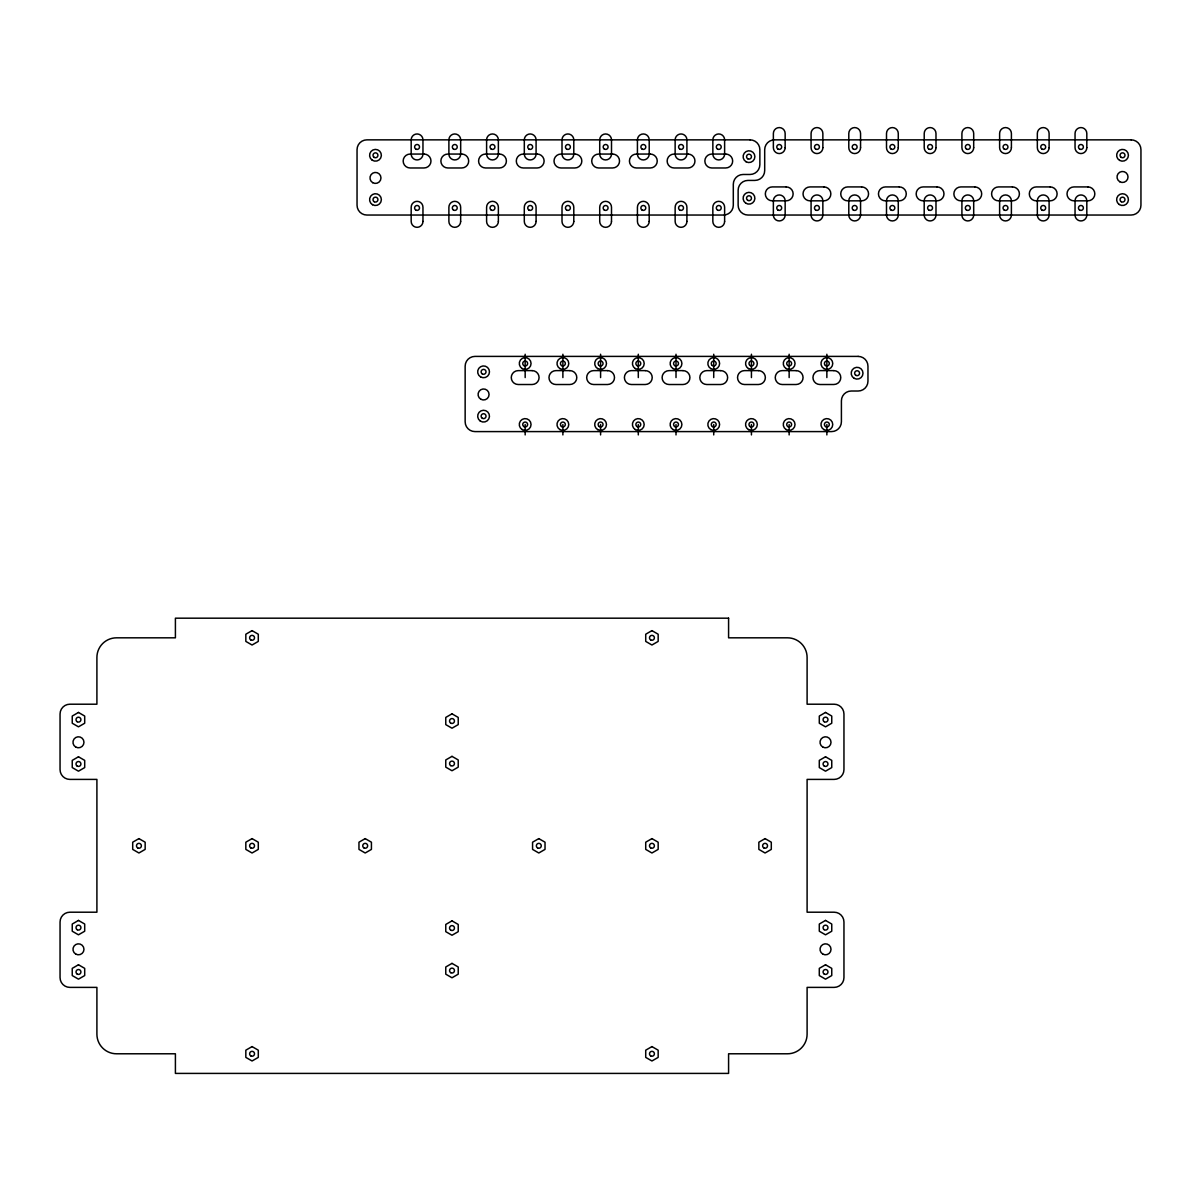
<?xml version="1.0" encoding="UTF-8"?>
<svg xmlns="http://www.w3.org/2000/svg" width="1201" height="1201" viewBox="0 0 1201 1201"><rect width="100%" height="100%" fill="white"/><g stroke="black" fill="none" stroke-linecap="round" stroke-linejoin="round"><path stroke-width="1.5" d="M826.858 354.25L826.858 377.564M826.858 424.493L826.858 434.912M789.147 354.25L789.147 377.564M789.147 424.493L789.147 434.912M751.436 354.25L751.436 377.564M751.436 424.493L751.436 434.912M713.724 354.25L713.724 377.564M713.724 424.493L713.724 434.912M676.013 354.25L676.013 377.564M676.013 424.493L676.013 434.912M638.301 354.25L638.301 377.564M638.301 424.493L638.301 434.912M600.59 354.25L600.59 377.564M600.59 424.493L600.59 434.912M562.879 354.25L562.879 377.564M562.879 424.493L562.879 434.912M525.167 354.25L525.167 377.564M525.167 424.493L525.167 434.912M78.47 712.448L72.24 716.051L72.24 723.242L78.47 726.83L84.701 723.242L84.701 716.051L78.47 712.448M252.06 630.63L245.83 634.218L245.83 641.409L252.06 645.012L258.29 641.409L258.29 634.218L252.06 630.63M78.47 756.78L72.24 760.383L72.24 767.574L78.47 771.177L84.701 767.574L84.701 760.383L78.47 756.78M138.926 838.613L132.695 842.201L132.695 849.392L138.926 852.995L145.156 849.392L145.156 842.201L138.926 838.613M78.47 920.431L72.24 924.034L72.24 931.225L78.47 934.813L84.701 931.225L84.701 924.034L78.47 920.431M451.996 713.829L445.766 717.432L445.766 724.623L451.996 728.211L458.227 724.623L458.227 717.432L451.996 713.829M252.06 838.613L245.83 842.201L245.83 849.392L252.06 852.995L258.29 849.392L258.29 842.201L252.06 838.613M651.933 630.63L645.718 634.218L645.718 641.409L651.933 645.012L658.163 641.409L658.163 634.218L651.933 630.63M78.47 964.763L72.24 968.366L72.24 975.557L78.47 979.16L84.701 975.557L84.701 968.366L78.47 964.763M451.996 756.36L445.766 759.948L445.766 767.139L451.996 770.742L458.227 767.139L458.227 759.948L451.996 756.36M365.194 838.613L358.964 842.201L358.964 849.392L365.194 852.995L371.424 849.392L371.424 842.201L365.194 838.613M538.799 838.613L532.568 842.201L532.568 849.392L538.799 852.995L545.029 849.392L545.029 842.201L538.799 838.613M451.996 920.867L445.766 924.455L445.766 931.661L451.996 935.249L458.227 931.661L458.227 924.455L451.996 920.867M825.522 712.448L819.292 716.051L819.292 723.242L825.522 726.83L831.753 723.242L831.753 716.051L825.522 712.448M252.06 1046.596L245.83 1050.184L245.83 1057.39L252.06 1060.978L258.29 1057.39L258.29 1050.184L252.06 1046.596M651.933 838.613L645.718 842.201L645.718 849.392L651.933 852.995L658.163 849.392L658.163 842.201L651.933 838.613M451.996 963.382L445.766 966.985L445.766 974.176L451.996 977.779L458.227 974.176L458.227 966.985L451.996 963.382M825.522 756.78L819.292 760.383L819.292 767.574L825.522 771.177L831.753 767.574L831.753 760.383L825.522 756.78M765.067 838.613L758.852 842.201L758.852 849.392L765.067 852.995L771.297 849.392L771.297 842.201L765.067 838.613M825.522 920.431L819.292 924.034L819.292 931.225L825.522 934.813L831.753 931.225L831.753 924.034L825.522 920.431M651.933 1046.596L645.718 1050.184L645.718 1057.39L651.933 1060.978L658.163 1057.39L658.163 1050.184L651.933 1046.596M825.522 964.763L819.292 968.366L819.292 975.557L825.522 979.16L831.753 975.557L831.753 968.366L825.522 964.763M750.04 139.856L366.86 139.856A9.818 9.818 0 0 0 357.042 149.66L357.042 205.236A9.818 9.818 0 0 0 366.86 215.039L723.482 215.039A9.818 9.818 0 0 0 733.301 205.236L733.301 184.293A9.818 9.818 0 0 1 743.119 174.475L750.04 174.475A9.818 9.818 0 0 0 759.858 164.657L759.858 149.66A9.818 9.818 0 0 0 750.04 139.856M1131.132 139.856L774.51 139.856A9.818 9.818 0 0 0 764.692 149.66L764.692 170.617A9.818 9.818 0 0 1 754.889 180.42L747.953 180.42A9.818 9.818 0 0 0 738.135 190.238L738.135 205.236A9.818 9.818 0 0 0 747.953 215.039L1131.132 215.039A9.818 9.818 0 0 0 1140.95 205.236L1140.95 149.66A9.818 9.818 0 0 0 1131.132 139.856M424.028 154.058L410.111 154.058A6.951 6.951 0 0 0 403.161 161.009A6.951 6.951 0 0 0 410.111 167.975L424.028 167.975A6.951 6.951 0 0 0 430.979 161.009A6.951 6.951 0 0 0 424.028 154.058M461.739 154.058L447.823 154.058A6.951 6.951 0 0 0 440.872 161.009A6.951 6.951 0 0 0 447.823 167.975L461.739 167.975A6.951 6.951 0 0 0 468.69 161.009A6.951 6.951 0 0 0 461.739 154.058M499.451 154.058L485.534 154.058A6.951 6.951 0 0 0 478.583 161.009A6.951 6.951 0 0 0 485.534 167.975L499.451 167.975A6.951 6.951 0 0 0 506.402 161.009A6.951 6.951 0 0 0 499.451 154.058M537.162 154.058L523.246 154.058A6.951 6.951 0 0 0 516.295 161.009A6.951 6.951 0 0 0 523.246 167.975L537.162 167.975A6.951 6.951 0 0 0 544.113 161.009A6.951 6.951 0 0 0 537.162 154.058M574.874 154.058L560.957 154.058A6.951 6.951 0 0 0 554.006 161.009A6.951 6.951 0 0 0 560.957 167.975L574.874 167.975A6.951 6.951 0 0 0 581.824 161.009A6.951 6.951 0 0 0 574.874 154.058M612.585 154.058L598.668 154.058A6.951 6.951 0 0 0 591.718 161.009A6.951 6.951 0 0 0 598.668 167.975L612.585 167.975A6.951 6.951 0 0 0 619.536 161.009A6.951 6.951 0 0 0 612.585 154.058M650.296 154.058L636.38 154.058A6.951 6.951 0 0 0 629.429 161.009A6.951 6.951 0 0 0 636.38 167.975L650.296 167.975A6.951 6.951 0 0 0 657.247 161.009A6.951 6.951 0 0 0 650.296 154.058M688.008 154.058L674.091 154.058A6.951 6.951 0 0 0 667.14 161.009A6.951 6.951 0 0 0 674.091 167.975L688.008 167.975A6.951 6.951 0 0 0 694.959 161.009A6.951 6.951 0 0 0 688.008 154.058M725.719 154.058L711.803 154.058A6.951 6.951 0 0 0 704.852 161.009A6.951 6.951 0 0 0 711.803 167.975L725.719 167.975A6.951 6.951 0 0 0 732.67 161.009A6.951 6.951 0 0 0 725.719 154.058M786.19 186.921L772.273 186.921A6.951 6.951 0 0 0 765.322 193.886A6.951 6.951 0 0 0 772.273 200.837L786.19 200.837A6.951 6.951 0 0 0 793.14 193.886A6.951 6.951 0 0 0 786.19 186.921M823.901 186.921L809.984 186.921A6.951 6.951 0 0 0 803.034 193.886A6.951 6.951 0 0 0 809.984 200.837L823.901 200.837A6.951 6.951 0 0 0 830.852 193.886A6.951 6.951 0 0 0 823.901 186.921M861.612 186.921L847.696 186.921A6.951 6.951 0 0 0 840.745 193.886A6.951 6.951 0 0 0 847.696 200.837L861.612 200.837A6.951 6.951 0 0 0 868.563 193.886A6.951 6.951 0 0 0 861.612 186.921M899.324 186.921L885.422 186.921A6.951 6.951 0 0 0 878.456 193.886A6.951 6.951 0 0 0 885.422 200.837L899.324 200.837A6.951 6.951 0 0 0 906.275 193.886A6.951 6.951 0 0 0 899.324 186.921M937.035 186.921L923.134 186.921A6.951 6.951 0 0 0 916.168 193.886A6.951 6.951 0 0 0 923.134 200.837L937.035 200.837A6.951 6.951 0 0 0 943.986 193.886A6.951 6.951 0 0 0 937.035 186.921M974.747 186.921L960.845 186.921A6.951 6.951 0 0 0 953.879 193.886A6.951 6.951 0 0 0 960.845 200.837L974.747 200.837A6.951 6.951 0 0 0 981.697 193.886A6.951 6.951 0 0 0 974.747 186.921M1012.458 186.921L998.556 186.921A6.951 6.951 0 0 0 991.591 193.886A6.951 6.951 0 0 0 998.556 200.837L1012.458 200.837A6.951 6.951 0 0 0 1019.409 193.886A6.951 6.951 0 0 0 1012.458 186.921M1050.169 186.921L1036.268 186.921A6.951 6.951 0 0 0 1029.302 193.886A6.951 6.951 0 0 0 1036.268 200.837L1050.169 200.837A6.951 6.951 0 0 0 1057.12 193.886A6.951 6.951 0 0 0 1050.169 186.921M1087.881 186.921L1073.979 186.921A6.951 6.951 0 0 0 1067.013 193.886A6.951 6.951 0 0 0 1073.979 200.837L1087.881 200.837A6.951 6.951 0 0 0 1094.832 193.886A6.951 6.951 0 0 0 1087.881 186.921M858.145 356.397L474.965 356.397A9.818 9.818 0 0 0 465.147 366.215L465.147 421.776A9.818 9.818 0 0 0 474.965 431.594L831.587 431.594A9.818 9.818 0 0 0 841.406 421.776L841.406 400.834A9.818 9.818 0 0 1 851.209 391.016L858.145 391.016A9.818 9.818 0 0 0 867.963 381.212L867.963 366.215A9.818 9.818 0 0 0 858.145 356.397M532.133 370.614L518.216 370.614A6.951 6.951 0 0 0 511.266 377.564A6.951 6.951 0 0 0 518.216 384.515L532.133 384.515A6.951 6.951 0 0 0 539.084 377.564A6.951 6.951 0 0 0 532.133 370.614M569.844 370.614L555.928 370.614A6.951 6.951 0 0 0 548.977 377.564A6.951 6.951 0 0 0 555.928 384.515L569.844 384.515A6.951 6.951 0 0 0 576.795 377.564A6.951 6.951 0 0 0 569.844 370.614M607.556 370.614L593.639 370.614A6.951 6.951 0 0 0 586.688 377.564A6.951 6.951 0 0 0 593.639 384.515L607.556 384.515A6.951 6.951 0 0 0 614.507 377.564A6.951 6.951 0 0 0 607.556 370.614M645.267 370.614L631.351 370.614A6.951 6.951 0 0 0 624.4 377.564A6.951 6.951 0 0 0 631.351 384.515L645.267 384.515A6.951 6.951 0 0 0 652.218 377.564A6.951 6.951 0 0 0 645.267 370.614M682.979 370.614L669.062 370.614A6.951 6.951 0 0 0 662.111 377.564A6.951 6.951 0 0 0 669.062 384.515L682.979 384.515A6.951 6.951 0 0 0 689.929 377.564A6.951 6.951 0 0 0 682.979 370.614M720.69 370.614L706.773 370.614A6.951 6.951 0 0 0 699.823 377.564A6.951 6.951 0 0 0 706.773 384.515L720.69 384.515A6.951 6.951 0 0 0 727.641 377.564A6.951 6.951 0 0 0 720.69 370.614M758.401 370.614L744.485 370.614A6.951 6.951 0 0 0 737.534 377.564A6.951 6.951 0 0 0 744.485 384.515L758.401 384.515A6.951 6.951 0 0 0 765.352 377.564A6.951 6.951 0 0 0 758.401 370.614M796.113 370.614L782.196 370.614A6.951 6.951 0 0 0 775.245 377.564A6.951 6.951 0 0 0 782.196 384.515L796.113 384.515A6.951 6.951 0 0 0 803.064 377.564A6.951 6.951 0 0 0 796.113 370.614M833.824 370.614L819.908 370.614A6.951 6.951 0 0 0 812.957 377.564A6.951 6.951 0 0 0 819.908 384.515L833.824 384.515A6.951 6.951 0 0 0 840.775 377.564A6.951 6.951 0 0 0 833.824 370.614M728.587 618.185L175.406 618.185L175.406 637.821L116.527 637.821A19.621 19.621 0 0 0 96.906 657.442L96.906 704.206L69.868 704.206A9.818 9.818 0 0 0 60.05 714.025L60.05 769.601A9.818 9.818 0 0 0 69.868 779.404L96.906 779.404L96.906 912.205L69.868 912.205A9.818 9.818 0 0 0 60.05 922.008L60.05 977.584A9.818 9.818 0 0 0 69.868 987.387L96.906 987.387L96.906 1034.166A19.621 19.621 0 0 0 116.527 1053.787L175.406 1053.787L175.406 1073.409L728.587 1073.409L728.587 1053.787L787.481 1053.787A19.621 19.621 0 0 0 807.102 1034.166L807.102 987.387L834.14 987.387A9.818 9.818 0 0 0 843.958 977.584L843.958 922.008A9.818 9.818 0 0 0 834.14 912.205L807.102 912.205L807.102 779.404L834.14 779.404A9.818 9.818 0 0 0 843.958 769.601L843.958 714.025A9.818 9.818 0 0 0 834.14 704.206L807.102 704.206L807.102 657.442A19.621 19.621 0 0 0 787.481 637.821L728.587 637.821L728.587 618.185M1086.815 147.678L1086.815 133.476A5.885 5.885 0 0 0 1080.93 127.576A5.885 5.885 0 0 0 1075.045 133.476L1075.045 147.678A5.885 5.885 0 0 0 1080.93 153.563A5.885 5.885 0 0 0 1086.815 147.678M1086.815 215.039L1086.815 200.837A5.885 5.885 0 0 0 1080.93 194.952A5.885 5.885 0 0 0 1075.045 200.837L1075.045 215.039A5.885 5.885 0 0 0 1080.93 220.939A5.885 5.885 0 0 0 1086.815 215.039M1049.104 147.678L1049.104 133.476A5.885 5.885 0 0 0 1043.219 127.576A5.885 5.885 0 0 0 1037.334 133.476L1037.334 147.678A5.885 5.885 0 0 0 1043.219 153.563A5.885 5.885 0 0 0 1049.104 147.678M1049.104 215.039L1049.104 200.837A5.885 5.885 0 0 0 1043.219 194.952A5.885 5.885 0 0 0 1037.334 200.837L1037.334 215.039A5.885 5.885 0 0 0 1043.219 220.939A5.885 5.885 0 0 0 1049.104 215.039M1011.407 147.678L1011.407 133.476A5.885 5.885 0 0 0 1005.507 127.576A5.885 5.885 0 0 0 999.622 133.476L999.622 147.678A5.885 5.885 0 0 0 1005.507 153.563A5.885 5.885 0 0 0 1011.407 147.678M1011.392 215.039L1011.392 200.837A5.885 5.885 0 0 0 1005.507 194.952A5.885 5.885 0 0 0 999.622 200.837L999.622 215.039A5.885 5.885 0 0 0 1005.507 220.939A5.885 5.885 0 0 0 1011.392 215.039M973.696 147.678L973.696 133.476A5.885 5.885 0 0 0 967.811 127.576A5.885 5.885 0 0 0 961.911 133.476L961.911 147.678A5.885 5.885 0 0 0 967.811 153.563A5.885 5.885 0 0 0 973.696 147.678M973.696 215.039L973.696 200.837A5.885 5.885 0 0 0 967.796 194.952A5.885 5.885 0 0 0 961.911 200.837L961.911 215.039A5.885 5.885 0 0 0 967.796 220.939A5.885 5.885 0 0 0 973.696 215.039M935.984 147.678L935.984 133.476A5.885 5.885 0 0 0 930.099 127.576A5.885 5.885 0 0 0 924.215 133.476L924.215 147.678A5.885 5.885 0 0 0 930.099 153.563A5.885 5.885 0 0 0 935.984 147.678M935.984 215.039L935.984 200.837A5.885 5.885 0 0 0 930.099 194.952A5.885 5.885 0 0 0 924.2 200.837L924.2 215.039A5.885 5.885 0 0 0 930.099 220.939A5.885 5.885 0 0 0 935.984 215.039M898.273 147.678L898.273 133.476A5.885 5.885 0 0 0 892.388 127.576A5.885 5.885 0 0 0 886.503 133.476L886.503 147.678A5.885 5.885 0 0 0 892.388 153.563A5.885 5.885 0 0 0 898.273 147.678M898.273 215.039L898.273 200.837A5.885 5.885 0 0 0 892.388 194.952A5.885 5.885 0 0 0 886.503 200.837L886.503 215.039A5.885 5.885 0 0 0 892.388 220.939A5.885 5.885 0 0 0 898.273 215.039M860.562 147.678L860.562 133.476A5.885 5.885 0 0 0 854.677 127.576A5.885 5.885 0 0 0 848.792 133.476L848.792 147.678A5.885 5.885 0 0 0 854.677 153.563A5.885 5.885 0 0 0 860.562 147.678M860.562 215.039L860.562 200.837A5.885 5.885 0 0 0 854.677 194.952A5.885 5.885 0 0 0 848.792 200.837L848.792 215.039A5.885 5.885 0 0 0 854.677 220.939A5.885 5.885 0 0 0 860.562 215.039M822.865 147.678L822.865 133.476A5.885 5.885 0 0 0 816.965 127.576A5.885 5.885 0 0 0 811.08 133.476L811.08 147.678A5.885 5.885 0 0 0 816.965 153.563A5.885 5.885 0 0 0 822.865 147.678M822.85 215.039L822.85 200.837A5.885 5.885 0 0 0 816.965 194.952A5.885 5.885 0 0 0 811.08 200.837L811.08 215.039A5.885 5.885 0 0 0 816.965 220.939A5.885 5.885 0 0 0 822.85 215.039M785.154 147.678L785.154 133.476A5.885 5.885 0 0 0 779.269 127.576A5.885 5.885 0 0 0 773.369 133.476L773.369 147.678A5.885 5.885 0 0 0 779.269 153.563A5.885 5.885 0 0 0 785.154 147.678M785.154 215.039L785.154 200.837A5.885 5.885 0 0 0 779.254 194.952A5.885 5.885 0 0 0 773.369 200.837L773.369 215.039A5.885 5.885 0 0 0 779.254 220.939A5.885 5.885 0 0 0 785.154 215.039M724.623 154.058L724.623 139.856A5.885 5.885 0 0 0 718.738 133.957A5.885 5.885 0 0 0 712.854 139.856L712.854 154.058A5.885 5.885 0 0 0 718.738 159.943A5.885 5.885 0 0 0 724.623 154.058M724.623 221.434L724.623 207.218A5.885 5.885 0 0 0 718.738 201.333A5.885 5.885 0 0 0 712.839 207.218L712.839 221.434A5.885 5.885 0 0 0 718.738 227.319A5.885 5.885 0 0 0 724.623 221.434M686.912 154.058L686.912 139.856A5.885 5.885 0 0 0 681.027 133.957A5.885 5.885 0 0 0 675.142 139.856L675.142 154.058A5.885 5.885 0 0 0 681.027 159.943A5.885 5.885 0 0 0 686.912 154.058M686.912 221.434L686.912 207.218A5.885 5.885 0 0 0 681.027 201.333A5.885 5.885 0 0 0 675.142 207.218L675.142 221.434A5.885 5.885 0 0 0 681.027 227.319A5.885 5.885 0 0 0 686.912 221.434M649.216 154.058L649.216 139.856A5.885 5.885 0 0 0 643.316 133.957A5.885 5.885 0 0 0 637.431 139.856L637.431 154.058A5.885 5.885 0 0 0 643.316 159.943A5.885 5.885 0 0 0 649.216 154.058M649.201 221.434L649.201 207.218A5.885 5.885 0 0 0 643.316 201.333A5.885 5.885 0 0 0 637.431 207.218L637.431 221.434A5.885 5.885 0 0 0 643.316 227.319A5.885 5.885 0 0 0 649.201 221.434M611.504 154.058L611.504 139.856A5.885 5.885 0 0 0 605.604 133.957A5.885 5.885 0 0 0 599.719 139.856L599.719 154.058A5.885 5.885 0 0 0 605.604 159.943A5.885 5.885 0 0 0 611.504 154.058M611.504 221.434L611.504 207.218A5.885 5.885 0 0 0 605.604 201.333A5.885 5.885 0 0 0 599.719 207.218L599.719 221.434A5.885 5.885 0 0 0 605.604 227.319A5.885 5.885 0 0 0 611.504 221.434M573.793 154.058L573.793 139.856A5.885 5.885 0 0 0 567.908 133.957A5.885 5.885 0 0 0 562.008 139.856L562.008 154.058A5.885 5.885 0 0 0 567.908 159.943A5.885 5.885 0 0 0 573.793 154.058M573.793 221.434L573.793 207.218A5.885 5.885 0 0 0 567.893 201.333A5.885 5.885 0 0 0 562.008 207.218L562.008 221.434A5.885 5.885 0 0 0 567.893 227.319A5.885 5.885 0 0 0 573.793 221.434M536.081 154.058L536.081 139.856A5.885 5.885 0 0 0 530.196 133.957A5.885 5.885 0 0 0 524.312 139.856L524.312 154.058A5.885 5.885 0 0 0 530.196 159.943A5.885 5.885 0 0 0 536.081 154.058M536.081 221.434L536.081 207.218A5.885 5.885 0 0 0 530.196 201.333A5.885 5.885 0 0 0 524.297 207.218L524.297 221.434A5.885 5.885 0 0 0 530.196 227.319A5.885 5.885 0 0 0 536.081 221.434M498.37 154.058L498.37 139.856A5.885 5.885 0 0 0 492.485 133.957A5.885 5.885 0 0 0 486.6 139.856L486.6 154.058A5.885 5.885 0 0 0 492.485 159.943A5.885 5.885 0 0 0 498.37 154.058M498.37 221.434L498.37 207.218A5.885 5.885 0 0 0 492.485 201.333A5.885 5.885 0 0 0 486.6 207.218L486.6 221.434A5.885 5.885 0 0 0 492.485 227.319A5.885 5.885 0 0 0 498.37 221.434M460.674 154.058L460.674 139.856A5.885 5.885 0 0 0 454.774 133.957A5.885 5.885 0 0 0 448.889 139.856L448.889 154.058A5.885 5.885 0 0 0 454.774 159.943A5.885 5.885 0 0 0 460.674 154.058M460.659 221.434L460.659 207.218A5.885 5.885 0 0 0 454.774 201.333A5.885 5.885 0 0 0 448.889 207.218L448.889 221.434A5.885 5.885 0 0 0 454.774 227.319A5.885 5.885 0 0 0 460.659 221.434M422.962 154.058L422.962 139.856A5.885 5.885 0 0 0 417.077 133.957A5.885 5.885 0 0 0 411.177 139.856L411.177 154.058A5.885 5.885 0 0 0 417.077 159.943A5.885 5.885 0 0 0 422.962 154.058M422.962 221.434L422.962 207.218A5.885 5.885 0 0 0 417.062 201.333A5.885 5.885 0 0 0 411.177 207.218L411.177 221.434A5.885 5.885 0 0 0 417.062 227.319A5.885 5.885 0 0 0 422.962 221.434M855.878 375.343A2.447 2.447 0 0 0 859.556 373.211A2.447 2.447 0 0 0 855.878 371.079A2.447 2.447 0 0 0 855.878 375.343M854.151 378.315A5.885 5.885 0 0 0 862.994 373.211A5.885 5.885 0 0 0 854.151 368.106A5.885 5.885 0 0 0 854.151 378.315M480.625 376.934A5.885 5.885 0 0 0 489.468 371.83A5.885 5.885 0 0 0 480.625 366.725A5.885 5.885 0 0 0 480.625 376.934M480.28 421.041A5.885 5.885 0 0 0 489.453 416.582A5.885 5.885 0 0 0 481 410.862A5.885 5.885 0 0 0 480.28 421.041M482.352 418.293A2.447 2.447 0 0 0 486.03 416.162A2.447 2.447 0 0 0 482.352 414.045A2.447 2.447 0 0 0 482.352 418.293M523.951 365.629A2.447 2.447 0 0 0 527.629 363.513A2.447 2.447 0 0 0 523.951 361.381A2.447 2.447 0 0 0 523.951 365.629M561.663 365.629A2.447 2.447 0 0 0 565.341 363.513A2.447 2.447 0 0 0 561.663 361.381A2.447 2.447 0 0 0 561.663 365.629M599.374 365.629A2.447 2.447 0 0 0 603.052 363.513A2.447 2.447 0 0 0 599.374 361.381A2.447 2.447 0 0 0 599.374 365.629M637.085 365.629A2.447 2.447 0 0 0 640.764 363.513A2.447 2.447 0 0 0 637.085 361.381A2.447 2.447 0 0 0 637.085 365.629M674.797 365.629A2.447 2.447 0 0 0 678.475 363.513A2.447 2.447 0 0 0 674.797 361.381A2.447 2.447 0 0 0 674.797 365.629M712.358 365.539A2.447 2.447 0 0 0 716.171 363.678A2.447 2.447 0 0 0 712.658 361.306A2.447 2.447 0 0 0 712.358 365.539M750.07 365.539A2.447 2.447 0 0 0 753.883 363.678A2.447 2.447 0 0 0 750.37 361.306A2.447 2.447 0 0 0 750.07 365.539M787.781 365.539A2.447 2.447 0 0 0 791.594 363.678A2.447 2.447 0 0 0 788.081 361.306A2.447 2.447 0 0 0 787.781 365.539M825.492 365.539A2.447 2.447 0 0 0 829.306 363.678A2.447 2.447 0 0 0 825.793 361.306A2.447 2.447 0 0 0 825.492 365.539M522.225 368.602A5.885 5.885 0 0 0 531.067 363.513A5.885 5.885 0 0 0 522.225 358.408A5.885 5.885 0 0 0 522.225 368.602M559.936 368.602A5.885 5.885 0 0 0 568.779 363.513A5.885 5.885 0 0 0 559.936 358.408A5.885 5.885 0 0 0 559.936 368.602M597.648 368.602A5.885 5.885 0 0 0 606.49 363.513A5.885 5.885 0 0 0 597.648 358.408A5.885 5.885 0 0 0 597.648 368.602M635.359 368.602A5.885 5.885 0 0 0 644.201 363.513A5.885 5.885 0 0 0 635.359 358.408A5.885 5.885 0 0 0 635.359 368.602M673.07 368.602A5.885 5.885 0 0 0 681.913 363.513A5.885 5.885 0 0 0 673.07 358.408A5.885 5.885 0 0 0 673.07 368.602M710.782 368.602A5.885 5.885 0 0 0 719.624 363.513A5.885 5.885 0 0 0 710.782 358.408A5.885 5.885 0 0 0 710.782 368.602M748.493 368.602A5.885 5.885 0 0 0 757.336 363.513A5.885 5.885 0 0 0 748.493 358.408A5.885 5.885 0 0 0 748.493 368.602M786.205 368.602A5.885 5.885 0 0 0 795.047 363.513A5.885 5.885 0 0 0 786.205 358.408A5.885 5.885 0 0 0 786.205 368.602M823.916 368.602A5.885 5.885 0 0 0 832.758 363.513A5.885 5.885 0 0 0 823.916 358.408A5.885 5.885 0 0 0 823.916 368.602M482.201 373.856A2.447 2.447 0 0 0 486.015 372.01A2.447 2.447 0 0 0 482.502 369.623A2.447 2.447 0 0 0 482.201 373.856M559.936 429.598A5.885 5.885 0 0 0 568.764 424.493A5.885 5.885 0 0 0 559.936 419.389A5.885 5.885 0 0 0 559.936 429.598M823.916 429.598A5.885 5.885 0 0 0 832.743 424.493A5.885 5.885 0 0 0 823.916 419.389A5.885 5.885 0 0 0 823.916 429.598M786.205 429.598A5.885 5.885 0 0 0 795.032 424.493A5.885 5.885 0 0 0 786.205 419.389A5.885 5.885 0 0 0 786.205 429.598M748.493 429.598A5.885 5.885 0 0 0 757.321 424.493A5.885 5.885 0 0 0 748.493 419.389A5.885 5.885 0 0 0 748.493 429.598M710.782 429.598A5.885 5.885 0 0 0 719.609 424.493A5.885 5.885 0 0 0 710.782 419.389A5.885 5.885 0 0 0 710.782 429.598M673.07 429.598A5.885 5.885 0 0 0 681.898 424.493A5.885 5.885 0 0 0 673.07 419.389A5.885 5.885 0 0 0 673.07 429.598M635.359 429.598A5.885 5.885 0 0 0 644.186 424.493A5.885 5.885 0 0 0 635.359 419.389A5.885 5.885 0 0 0 635.359 429.598M597.648 429.598A5.885 5.885 0 0 0 606.475 424.493A5.885 5.885 0 0 0 597.648 419.389A5.885 5.885 0 0 0 597.648 429.598M522.225 429.598A5.885 5.885 0 0 0 531.052 424.493A5.885 5.885 0 0 0 522.225 419.389A5.885 5.885 0 0 0 522.225 429.598M523.801 426.52A2.447 2.447 0 0 0 527.614 424.659A2.447 2.447 0 0 0 524.101 422.287A2.447 2.447 0 0 0 523.801 426.52M561.513 426.52A2.447 2.447 0 0 0 565.326 424.659A2.447 2.447 0 0 0 561.813 422.287A2.447 2.447 0 0 0 561.513 426.52M599.224 426.52A2.447 2.447 0 0 0 603.037 424.659A2.447 2.447 0 0 0 599.524 422.287A2.447 2.447 0 0 0 599.224 426.52M636.935 426.52A2.447 2.447 0 0 0 640.749 424.659A2.447 2.447 0 0 0 637.236 422.287A2.447 2.447 0 0 0 636.935 426.52M674.647 426.52A2.447 2.447 0 0 0 678.46 424.659A2.447 2.447 0 0 0 674.947 422.287A2.447 2.447 0 0 0 674.647 426.52M712.493 426.61A2.447 2.447 0 0 0 716.186 424.493A2.447 2.447 0 0 0 712.493 422.362A2.447 2.447 0 0 0 712.493 426.61M750.205 426.61A2.447 2.447 0 0 0 753.898 424.493A2.447 2.447 0 0 0 750.205 422.362A2.447 2.447 0 0 0 750.205 426.61M787.916 426.61A2.447 2.447 0 0 0 791.609 424.493A2.447 2.447 0 0 0 787.916 422.362A2.447 2.447 0 0 0 787.916 426.61M825.627 426.61A2.447 2.447 0 0 0 829.321 424.493A2.447 2.447 0 0 0 825.627 422.362A2.447 2.447 0 0 0 825.627 426.61M480.82 399.227A5.495 5.495 0 0 0 489.077 394.468A5.495 5.495 0 0 0 480.82 389.709A5.495 5.495 0 0 0 480.82 399.227M75.723 954.074A5.495 5.495 0 0 0 83.965 949.315A5.495 5.495 0 0 0 75.723 944.556A5.495 5.495 0 0 0 75.723 954.074M822.775 954.074A5.495 5.495 0 0 0 831.017 949.315A5.495 5.495 0 0 0 822.775 944.556A5.495 5.495 0 0 0 822.775 954.074M822.775 747.052A5.495 5.495 0 0 0 831.017 742.278A5.495 5.495 0 0 0 822.775 737.519A5.495 5.495 0 0 0 822.775 747.052M75.723 747.052A5.495 5.495 0 0 0 83.965 742.278A5.495 5.495 0 0 0 75.723 737.519A5.495 5.495 0 0 0 75.723 747.052M450.78 972.705A2.447 2.447 0 0 0 454.458 970.588A2.447 2.447 0 0 0 450.78 968.456A2.447 2.447 0 0 0 450.78 972.705M450.78 930.19A2.447 2.447 0 0 0 454.458 928.058A2.447 2.447 0 0 0 450.78 925.926A2.447 2.447 0 0 0 450.78 930.19M77.209 974.071A2.447 2.447 0 0 0 80.932 971.999A2.447 2.447 0 0 0 77.284 969.823A2.447 2.447 0 0 0 77.209 974.071M77.254 929.754A2.447 2.447 0 0 0 80.932 927.622A2.447 2.447 0 0 0 77.254 925.506A2.447 2.447 0 0 0 77.254 929.754M824.156 929.664A2.447 2.447 0 0 0 827.969 927.803A2.447 2.447 0 0 0 824.456 925.416A2.447 2.447 0 0 0 824.156 929.664M824.186 974.011A2.447 2.447 0 0 0 827.984 972.089A2.447 2.447 0 0 0 824.411 969.777A2.447 2.447 0 0 0 824.186 974.011M824.261 721.741A2.447 2.447 0 0 0 827.984 719.684A2.447 2.447 0 0 0 824.336 717.492A2.447 2.447 0 0 0 824.261 721.741M824.306 766.103A2.447 2.447 0 0 0 827.984 763.971A2.447 2.447 0 0 0 824.306 761.854A2.447 2.447 0 0 0 824.306 766.103M77.104 766.013A2.447 2.447 0 0 0 80.917 764.151A2.447 2.447 0 0 0 77.404 761.764A2.447 2.447 0 0 0 77.104 766.013M77.134 721.696A2.447 2.447 0 0 0 80.917 719.774A2.447 2.447 0 0 0 77.359 717.462A2.447 2.447 0 0 0 77.134 721.696M450.63 765.577A2.447 2.447 0 0 0 454.443 763.716A2.447 2.447 0 0 0 450.93 761.344A2.447 2.447 0 0 0 450.63 765.577M450.63 723.062A2.447 2.447 0 0 0 454.443 721.2A2.447 2.447 0 0 0 450.93 718.814A2.447 2.447 0 0 0 450.63 723.062M250.844 1055.904A2.447 2.447 0 0 0 254.522 1053.787A2.447 2.447 0 0 0 250.844 1051.656A2.447 2.447 0 0 0 250.844 1055.904M650.717 1055.904A2.447 2.447 0 0 0 654.395 1053.787A2.447 2.447 0 0 0 650.717 1051.656A2.447 2.447 0 0 0 650.717 1055.904M650.717 639.938A2.447 2.447 0 0 0 654.395 637.821A2.447 2.447 0 0 0 650.717 635.689A2.447 2.447 0 0 0 650.717 639.938M250.844 639.938A2.447 2.447 0 0 0 254.522 637.821A2.447 2.447 0 0 0 250.844 635.689A2.447 2.447 0 0 0 250.844 639.938M537.583 847.921A2.447 2.447 0 0 0 541.261 845.804A2.447 2.447 0 0 0 537.583 843.672A2.447 2.447 0 0 0 537.583 847.921M650.717 847.921A2.447 2.447 0 0 0 654.395 845.804A2.447 2.447 0 0 0 650.717 843.672A2.447 2.447 0 0 0 650.717 847.921M763.851 847.921A2.447 2.447 0 0 0 767.529 845.804A2.447 2.447 0 0 0 763.851 843.672A2.447 2.447 0 0 0 763.851 847.921M137.71 847.921A2.447 2.447 0 0 0 141.388 845.804A2.447 2.447 0 0 0 137.71 843.672A2.447 2.447 0 0 0 137.71 847.921M250.844 847.921A2.447 2.447 0 0 0 254.522 845.804A2.447 2.447 0 0 0 250.844 843.672A2.447 2.447 0 0 0 250.844 847.921M363.978 847.921A2.447 2.447 0 0 0 367.656 845.804A2.447 2.447 0 0 0 363.978 843.672A2.447 2.447 0 0 0 363.978 847.921M1119.782 181.741A5.495 5.495 0 0 0 1128.024 176.967A5.495 5.495 0 0 0 1119.782 172.208A5.495 5.495 0 0 0 1119.782 181.741M777.858 148.984A2.447 2.447 0 0 0 781.686 147.138A2.447 2.447 0 0 0 778.173 144.751A2.447 2.447 0 0 0 777.858 148.984M815.569 148.984A2.447 2.447 0 0 0 819.397 147.138A2.447 2.447 0 0 0 815.884 144.751A2.447 2.447 0 0 0 815.569 148.984M853.28 148.984A2.447 2.447 0 0 0 857.109 147.138A2.447 2.447 0 0 0 853.596 144.751A2.447 2.447 0 0 0 853.28 148.984M890.992 148.984A2.447 2.447 0 0 0 894.82 147.138A2.447 2.447 0 0 0 891.307 144.751A2.447 2.447 0 0 0 890.992 148.984M928.703 148.984A2.447 2.447 0 0 0 932.531 147.138A2.447 2.447 0 0 0 929.019 144.751A2.447 2.447 0 0 0 928.703 148.984M966.415 148.984A2.447 2.447 0 0 0 970.243 147.138A2.447 2.447 0 0 0 966.73 144.751A2.447 2.447 0 0 0 966.415 148.984M1004.126 148.984A2.447 2.447 0 0 0 1007.954 147.138A2.447 2.447 0 0 0 1004.441 144.751A2.447 2.447 0 0 0 1004.126 148.984M1041.837 148.984A2.447 2.447 0 0 0 1045.666 147.138A2.447 2.447 0 0 0 1042.153 144.751A2.447 2.447 0 0 0 1041.837 148.984M1079.549 148.984A2.447 2.447 0 0 0 1083.377 147.138A2.447 2.447 0 0 0 1079.864 144.751A2.447 2.447 0 0 0 1079.549 148.984M1121.299 201.738A2.447 2.447 0 0 0 1124.977 199.621A2.447 2.447 0 0 0 1121.299 197.489A2.447 2.447 0 0 0 1121.299 201.738M777.858 209.98A2.447 2.447 0 0 0 781.686 208.118A2.447 2.447 0 0 0 778.158 205.731A2.447 2.447 0 0 0 777.858 209.98M815.569 209.98A2.447 2.447 0 0 0 819.397 208.118A2.447 2.447 0 0 0 815.869 205.731A2.447 2.447 0 0 0 815.569 209.98M853.28 209.98A2.447 2.447 0 0 0 857.109 208.118A2.447 2.447 0 0 0 853.581 205.731A2.447 2.447 0 0 0 853.28 209.98M890.992 209.98A2.447 2.447 0 0 0 894.82 208.118A2.447 2.447 0 0 0 891.292 205.731A2.447 2.447 0 0 0 890.992 209.98M928.703 209.98A2.447 2.447 0 0 0 932.531 208.118A2.447 2.447 0 0 0 929.004 205.731A2.447 2.447 0 0 0 928.703 209.98M966.415 209.98A2.447 2.447 0 0 0 970.243 208.118A2.447 2.447 0 0 0 966.715 205.731A2.447 2.447 0 0 0 966.415 209.98M1004.126 209.98A2.447 2.447 0 0 0 1007.954 208.118A2.447 2.447 0 0 0 1004.426 205.731A2.447 2.447 0 0 0 1004.126 209.98M1041.837 209.98A2.447 2.447 0 0 0 1045.666 208.118A2.447 2.447 0 0 0 1042.138 205.731A2.447 2.447 0 0 0 1041.837 209.98M1079.549 209.98A2.447 2.447 0 0 0 1083.377 208.118A2.447 2.447 0 0 0 1079.849 205.731A2.447 2.447 0 0 0 1079.549 209.98M1121.149 157.316A2.447 2.447 0 0 0 1124.977 155.454A2.447 2.447 0 0 0 1121.449 153.067A2.447 2.447 0 0 0 1121.149 157.316M1119.587 160.379A5.885 5.885 0 0 0 1128.415 155.274A5.885 5.885 0 0 0 1119.587 150.185A5.885 5.885 0 0 0 1119.587 160.379M1119.227 204.5A5.885 5.885 0 0 0 1128.4 200.042A5.885 5.885 0 0 0 1119.948 194.322A5.885 5.885 0 0 0 1119.227 204.5M745.701 203.119A5.885 5.885 0 0 0 754.874 198.66A5.885 5.885 0 0 0 746.421 192.941A5.885 5.885 0 0 0 745.701 203.119M747.773 200.357A2.447 2.447 0 0 0 751.451 198.24A2.447 2.447 0 0 0 747.773 196.108A2.447 2.447 0 0 0 747.773 200.357M747.773 158.787A2.447 2.447 0 0 0 751.451 156.655A2.447 2.447 0 0 0 747.773 154.539A2.447 2.447 0 0 0 747.773 158.787M746.061 161.76A5.885 5.885 0 0 0 754.889 156.655A5.885 5.885 0 0 0 746.061 151.566A5.885 5.885 0 0 0 746.061 161.76M372.175 160.153A5.885 5.885 0 0 0 381.348 155.695A5.885 5.885 0 0 0 372.895 149.99A5.885 5.885 0 0 0 372.175 160.153M372.52 204.71A5.885 5.885 0 0 0 381.363 199.621A5.885 5.885 0 0 0 372.52 194.517A5.885 5.885 0 0 0 372.52 204.71M374.247 201.738A2.447 2.447 0 0 0 377.925 199.621A2.447 2.447 0 0 0 374.247 197.489A2.447 2.447 0 0 0 374.247 201.738M415.696 148.984A2.447 2.447 0 0 0 419.524 147.138A2.447 2.447 0 0 0 415.996 144.751A2.447 2.447 0 0 0 415.696 148.984M453.408 148.984A2.447 2.447 0 0 0 457.236 147.138A2.447 2.447 0 0 0 453.708 144.751A2.447 2.447 0 0 0 453.408 148.984M491.119 148.984A2.447 2.447 0 0 0 494.947 147.138A2.447 2.447 0 0 0 491.419 144.751A2.447 2.447 0 0 0 491.119 148.984M528.83 148.984A2.447 2.447 0 0 0 532.659 147.138A2.447 2.447 0 0 0 529.131 144.751A2.447 2.447 0 0 0 528.83 148.984M566.542 148.984A2.447 2.447 0 0 0 570.37 147.138A2.447 2.447 0 0 0 566.842 144.751A2.447 2.447 0 0 0 566.542 148.984M604.253 148.984A2.447 2.447 0 0 0 608.081 147.138A2.447 2.447 0 0 0 604.553 144.751A2.447 2.447 0 0 0 604.253 148.984M641.965 148.984A2.447 2.447 0 0 0 645.793 147.138A2.447 2.447 0 0 0 642.265 144.751A2.447 2.447 0 0 0 641.965 148.984M679.676 148.984A2.447 2.447 0 0 0 683.504 147.138A2.447 2.447 0 0 0 679.976 144.751A2.447 2.447 0 0 0 679.676 148.984M717.537 149.074A2.447 2.447 0 0 0 721.216 146.957A2.447 2.447 0 0 0 717.537 144.826A2.447 2.447 0 0 0 717.537 149.074M374.247 157.406A2.447 2.447 0 0 0 377.925 155.274A2.447 2.447 0 0 0 374.247 153.158A2.447 2.447 0 0 0 374.247 157.406M415.696 209.98A2.447 2.447 0 0 0 419.509 208.118A2.447 2.447 0 0 0 415.996 205.731A2.447 2.447 0 0 0 415.696 209.98M453.408 209.98A2.447 2.447 0 0 0 457.221 208.118A2.447 2.447 0 0 0 453.708 205.731A2.447 2.447 0 0 0 453.408 209.98M491.119 209.98A2.447 2.447 0 0 0 494.932 208.118A2.447 2.447 0 0 0 491.419 205.731A2.447 2.447 0 0 0 491.119 209.98M528.83 209.98A2.447 2.447 0 0 0 532.644 208.118A2.447 2.447 0 0 0 529.131 205.731A2.447 2.447 0 0 0 528.83 209.98M566.542 209.98A2.447 2.447 0 0 0 570.355 208.118A2.447 2.447 0 0 0 566.842 205.731A2.447 2.447 0 0 0 566.542 209.98M604.253 209.98A2.447 2.447 0 0 0 608.066 208.118A2.447 2.447 0 0 0 604.553 205.731A2.447 2.447 0 0 0 604.253 209.98M641.965 209.98A2.447 2.447 0 0 0 645.778 208.118A2.447 2.447 0 0 0 642.265 205.731A2.447 2.447 0 0 0 641.965 209.98M679.676 209.98A2.447 2.447 0 0 0 683.489 208.118A2.447 2.447 0 0 0 679.976 205.731A2.447 2.447 0 0 0 679.676 209.98M717.537 210.07A2.447 2.447 0 0 0 721.216 207.938A2.447 2.447 0 0 0 717.537 205.821A2.447 2.447 0 0 0 717.537 210.07M372.73 182.687A5.495 5.495 0 0 0 380.972 177.928A5.495 5.495 0 0 0 372.73 173.169A5.495 5.495 0 0 0 372.73 182.687"/></g></svg>
